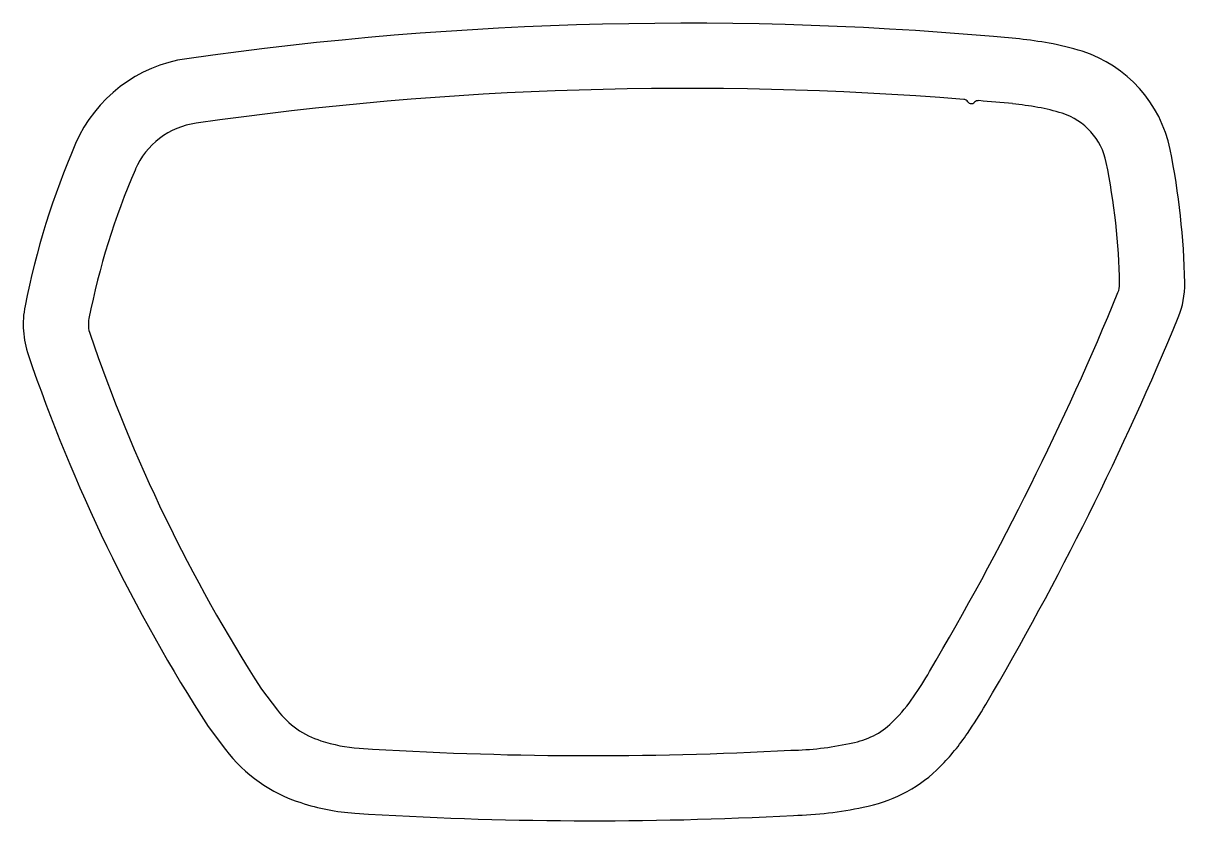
# Model space of a CAD drawing. Extents: x 953.4 to 1006.9, y 465.8 to 502.5.
import ezdxf

# ---------------------------------------------------------------- set-up
doc = ezdxf.new("R2010")
doc.units = 0
doc.layers.get('0').update_dxf_attribs({"linetype": 'CONTINUOUS'})

msp = doc.modelspace()

# ---------------------------------------------------------------- linework, layer by layer
at = {"color": 1}
for p, q in [((964.393, 471.86), (965.127, 470.89)), ((961.932, 470.14), (962.736, 469.078)), ((991.467, 469.356), (991.703, 469.407)), ((992.098, 466.423), (992.334, 466.474))]:
    msp.add_line(p, q, dxfattribs=at)
for centre, radius, start, end in [((983.979, 339.516), 163.018, 84.60685, 98.11906), ((996.274, 476.242), 25.748, 80.1991, 83.2491), ((998.722, 490.436), 11.345, 72.2415, 80.1755), ((1000.352, 495.527), 6, 11.493, 72.2415), ((961.888, 494.366), 6.6, 98.1191, 156.5826), ((983.979, 339.516), 160.018, 85.42868, 98.11906), ((996.713, 498.776), 0.25, 34.592, 85.4287), ((997.083, 499.031), 0.2, 214.592, 316.0156), ((997.407, 498.719), 0.25, 85.1789, 136.0156), ((983.979, 339.516), 160.018, 84.61992, 85.17888), ((996.274, 476.242), 22.748, 80.2007, 83.162), ((998.722, 490.436), 8.345, 72.2415, 80.1714), ((1000.352, 495.527), 3, 11.493, 72.2415), ((961.888, 494.366), 3.6, 98.1191, 156.5826), ((989.439, 482.434), 36.623, 156.5826, 168.8526), ((972.929, 489.951), 33.984, 1.0576, 11.493), ((972.929, 489.951), 30.984, 1.0576, 11.493), ((989.439, 482.434), 33.623, 156.5826, 168.8526), ((1002.908, 490.504), 1, 337.5968, 1.0576), ((1002.908, 490.504), 4, 337.5968, 1.0576), ((875.568, 542.99), 138.732, 329.5446, 337.60008), ((1006.606, 488.98), 3, 157.5968, 157.6001), ((957.823, 488.664), 4.4, 168.8526, 198.9411), ((957.823, 488.664), 1.4, 168.8526, 199.0272), ((875.568, 542.99), 141.732, 329.54515, 337.60008), ((1027.569, 512.44), 75.087, 198.82814, 212.71417), ((1027.569, 512.44), 78.087, 198.83093, 212.79999), ((978.021, 482.726), 19.869, 325.611, 329.5975), ((988.376, 475.555), 7.274, 314.977, 326.1579), ((968.309, 473.299), 3.99, 217.1362, 252.869), ((978.021, 482.726), 22.869, 325.645, 329.5939), ((990.947, 472.92), 3.594, 282.1428, 315.6759), ((988.376, 475.555), 10.274, 315.0723, 326.074), ((968.309, 473.299), 6.99, 217.1362, 252.5203), ((969.328, 475.977), 6.852, 251.3206, 266.3023), ((979.638, 637.916), 169.12, 266.35466, 273.09707), ((988.503, 483.129), 14.089, 271.1082, 282.1428), ((990.947, 472.92), 6.594, 282.1428, 315.5065), ((969.328, 475.977), 9.852, 251.5447, 266.3109), ((988.503, 483.129), 17.089, 271.2905, 282.1428), ((979.638, 637.916), 172.12, 266.35424, 273.0805)]:
    msp.add_arc(centre, radius, start, end, dxfattribs=at)

doc.saveas('drawing.dxf')
